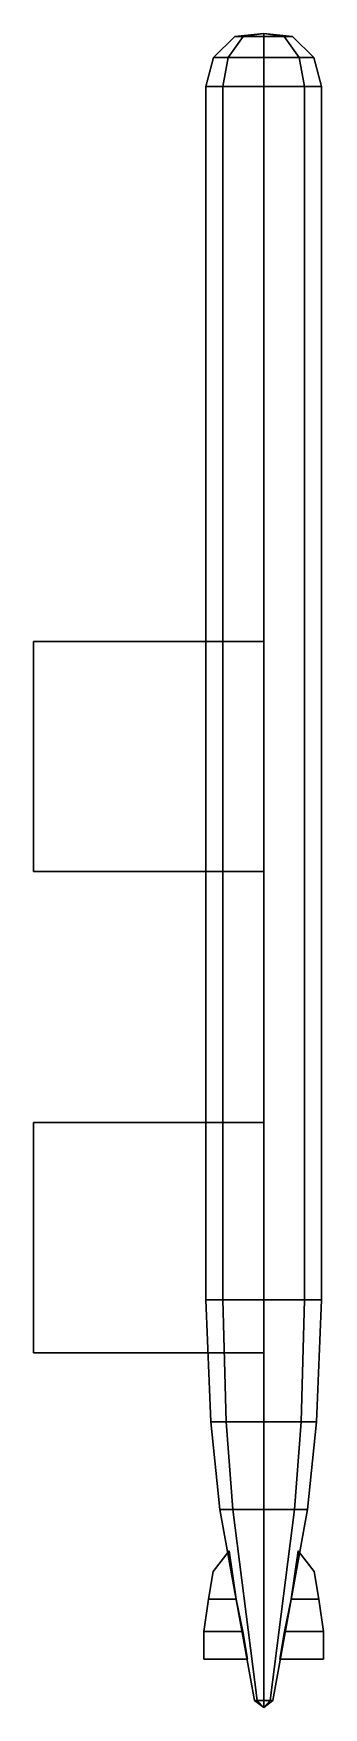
# Model space of a CAD drawing. Header units: millimetres. Extents: x -1 to 0.26, y -3.63 to 3.64.
import ezdxf

# ---------------------------------------------------------------- set-up
doc = ezdxf.new("R2010")
doc.units = ezdxf.units.MM

msp = doc.modelspace()

# ---------------------------------------------------------------- linework, layer by layer
for points in [[(0, 3.64), (-0.1255, 3.6274), (-0.0887, 3.6274, 0.0887), (0, 3.64)], [(0, 3.64), (-0.0887, 3.6274, -0.0887), (-0.1255, 3.6274), (0, 3.64)], [(0, 3.64), (-0.0887, 3.6274, 0.0887), (0, 3.6274, 0.1255), (0, 3.64)], [(0, 3.64), (0, 3.6274, -0.1255), (-0.0887, 3.6274, -0.0887), (0, 3.64)], [(0, 3.64), (0, 3.6274, 0.1255), (0.0887, 3.6274, 0.0887), (0, 3.64)], [(0, 3.64), (0.0887, 3.6274, 0.0887), (0.1255, 3.6274), (0, 3.64)], [(0, 3.64), (0.1255, 3.6274), (0.0887, 3.6274, -0.0887), (0, 3.64)], [(0, 3.64), (0.0887, 3.6274, -0.0887), (0, 3.6274, -0.1255), (0, 3.64)], [(-0.1255, 3.6274), (-0.2174, 3.5355), (-0.1537, 3.5355, 0.1537), (-0.0887, 3.6274, 0.0887)], [(-0.0887, 3.6274, -0.0887), (-0.1537, 3.5355, -0.1537), (-0.2174, 3.5355), (-0.1255, 3.6274)], [(-0.0887, 3.6274, 0.0887), (-0.1537, 3.5355, 0.1537), (0, 3.5355, 0.2174), (0, 3.6274, 0.1255)], [(0, 3.6274, -0.1255), (0, 3.5355, -0.2174), (-0.1537, 3.5355, -0.1537), (-0.0887, 3.6274, -0.0887)], [(0, 3.6274, 0.1255), (0, 3.5355, 0.2174), (0.1537, 3.5355, 0.1537), (0.0887, 3.6274, 0.0887)], [(0.0887, 3.6274, -0.0887), (0.1537, 3.5355, -0.1537), (0, 3.5355, -0.2174), (0, 3.6274, -0.1255)], [(0.0887, 3.6274, 0.0887), (0.1537, 3.5355, 0.1537), (0.2174, 3.5355), (0.1255, 3.6274)], [(0.1255, 3.6274), (0.2174, 3.5355), (0.1537, 3.5355, -0.1537), (0.0887, 3.6274, -0.0887)], [(-0.2174, 3.5355), (-0.251, 3.41), (-0.1775, 3.41, 0.1775), (-0.1537, 3.5355, 0.1537)], [(-0.1537, 3.5355, -0.1537), (-0.1775, 3.41, -0.1775), (-0.251, 3.41), (-0.2174, 3.5355)], [(-0.1537, 3.5355, 0.1537), (-0.1775, 3.41, 0.1775), (0, 3.41, 0.251), (0, 3.5355, 0.2174)], [(0, 3.5355, -0.2174), (0, 3.41, -0.251), (-0.1775, 3.41, -0.1775), (-0.1537, 3.5355, -0.1537)], [(0, 3.5355, 0.2174), (0, 3.41, 0.251), (0.1775, 3.41, 0.1775), (0.1537, 3.5355, 0.1537)], [(0.1537, 3.5355, -0.1537), (0.1775, 3.41, -0.1775), (0, 3.41, -0.251), (0, 3.5355, -0.2174)], [(0.1537, 3.5355, 0.1537), (0.1775, 3.41, 0.1775), (0.251, 3.41), (0.2174, 3.5355)], [(0.2174, 3.5355), (0.251, 3.41), (0.1775, 3.41, -0.1775), (0.1537, 3.5355, -0.1537)], [(-0.1775, 3.41, 0.1775), (-0.251, 3.41), (-0.251, -1.86), (-0.1775, -1.86, 0.1775)], [(-0.251, 3.41), (-0.1775, 3.41, -0.1775), (-0.1775, -1.86, -0.1775), (-0.251, -1.86)], [(0, 3.41, 0.251), (-0.1775, 3.41, 0.1775), (-0.1775, -1.86, 0.1775), (0, -1.86, 0.251)], [(-0.1775, 3.41, -0.1775), (0, 3.41, -0.251), (0, -1.86, -0.251), (-0.1775, -1.86, -0.1775)], [(0.1775, 3.41, 0.1775), (0, 3.41, 0.251), (0, -1.86, 0.251), (0.1775, -1.86, 0.1775)], [(0, 3.41, -0.251), (0.1775, 3.41, -0.1775), (0.1775, -1.86, -0.1775), (0, -1.86, -0.251)], [(0.251, 3.41), (0.1775, 3.41, 0.1775), (0.1775, -1.86, 0.1775), (0.251, -1.86)], [(0.1775, 3.41, -0.1775), (0.251, 3.41), (0.251, -1.86), (0.1775, -1.86, -0.1775)], [(-1, 1, 3.47), (0, 1, 3.47), (0, 0, 3.47), (-1, 0, 3.47)], [(-1, 0, 4.47), (0, 0, 4.47), (0, 1, 4.47), (-1, 1, 4.47)], [(0, 1, 4.47), (0, 1, 3.47), (-1, 1, 3.47), (-1, 1, 4.47)], [(-1, 1, 4.47), (-1, 1, 3.47), (-1, 0, 3.47), (-1, 0, 4.47)], [(0, 0, 4.47), (0, 0, 3.47), (0, 1, 3.47), (0, 1, 4.47)], [(-1, 0, 3.47), (0, 0, 3.47), (0, 0, 4.47), (-1, 0, 4.47)], [(-1, -1.09, 4.59), (0, -1.09, 4.59), (0, -2.09, 4.59), (-1, -2.09, 4.59)], [(-1, -2.09, 4.59), (0, -2.09, 4.59), (0, -1.09, 4.59), (-1, -1.09, 4.59)], [(-0.1775, -1.86, 0.1775), (-0.251, -1.86), (-0.23, -2.39), (-0.1626, -2.39, 0.1626)], [(-0.251, -1.86), (-0.1775, -1.86, -0.1775), (-0.1626, -2.39, -0.1626), (-0.23, -2.39)], [(0, -1.86, 0.251), (-0.1775, -1.86, 0.1775), (-0.1626, -2.39, 0.1626), (0, -2.39, 0.23)], [(-0.1775, -1.86, -0.1775), (0, -1.86, -0.251), (0, -2.39, -0.23), (-0.1626, -2.39, -0.1626)], [(0.1775, -1.86, 0.1775), (0, -1.86, 0.251), (0, -2.39, 0.23), (0.1626, -2.39, 0.1626)], [(0, -1.86, -0.251), (0.1775, -1.86, -0.1775), (0.1626, -2.39, -0.1626), (0, -2.39, -0.23)], [(0.251, -1.86), (0.1775, -1.86, 0.1775), (0.1626, -2.39, 0.1626), (0.23, -2.39)], [(0.1775, -1.86, -0.1775), (0.251, -1.86), (0.23, -2.39), (0.1626, -2.39, -0.1626)], [(-0.1626, -2.39, 0.1626), (-0.23, -2.39), (-0.19, -2.77), (-0.1344, -2.77, 0.1344)], [(-0.23, -2.39), (-0.1626, -2.39, -0.1626), (-0.1344, -2.77, -0.1344), (-0.19, -2.77)], [(0, -2.39, 0.23), (-0.1626, -2.39, 0.1626), (-0.1344, -2.77, 0.1344), (0, -2.77, 0.19)], [(-0.1626, -2.39, -0.1626), (0, -2.39, -0.23), (0, -2.77, -0.19), (-0.1344, -2.77, -0.1344)], [(0.1626, -2.39, 0.1626), (0, -2.39, 0.23), (0, -2.77, 0.19), (0.1344, -2.77, 0.1344)], [(0, -2.39, -0.23), (0.1626, -2.39, -0.1626), (0.1344, -2.77, -0.1344), (0, -2.77, -0.19)], [(0.23, -2.39), (0.1626, -2.39, 0.1626), (0.1344, -2.77, 0.1344), (0.19, -2.77)], [(0.1626, -2.39, -0.1626), (0.23, -2.39), (0.19, -2.77), (0.1344, -2.77, -0.1344)], [(-0.1344, -2.77, 0.1344), (-0.19, -2.77), (-0.04, -3.6), (-0.0283, -3.6, 0.0283)], [(-0.19, -2.77), (-0.1344, -2.77, -0.1344), (-0.0283, -3.6, -0.0283), (-0.04, -3.6)], [(0, -2.77, 0.19), (-0.1344, -2.77, 0.1344), (-0.0283, -3.6, 0.0283), (0, -3.6, 0.04)], [(-0.1344, -2.77, -0.1344), (0, -2.77, -0.19), (0, -3.6, -0.04), (-0.0283, -3.6, -0.0283)], [(0.1344, -2.77, 0.1344), (0, -2.77, 0.19), (0, -3.6, 0.04), (0.0283, -3.6, 0.0283)], [(0, -2.77, -0.19), (0.1344, -2.77, -0.1344), (0.0283, -3.6, -0.0283), (0, -3.6, -0.04)], [(0.19, -2.77), (0.1344, -2.77, 0.1344), (0.0283, -3.6, 0.0283), (0.04, -3.6)], [(0.1344, -2.77, -0.1344), (0.19, -2.77), (0.04, -3.6), (0.0283, -3.6, -0.0283)], [(-0.12, -3.16), (-0.24, -3.16), (-0.22, -3.04), (-0.15, -2.95)], [(-0.15, -2.95), (-0.22, -3.04), (-0.24, -3.16), (-0.12, -3.16)], [(0, -2.95, 0.15), (0, -3.04, 0.22), (0, -3.16, 0.24), (0, -3.16, 0.12)], [(0, -3.16, 0.12), (0, -3.16, 0.24), (0, -3.04, 0.22), (0, -2.95, 0.15)], [(0, -3.16, -0.12), (0, -3.16, -0.24), (0, -3.04, -0.22), (0, -2.95, -0.15)], [(0, -2.95, -0.15), (0, -3.04, -0.22), (0, -3.16, -0.24), (0, -3.16, -0.12)], [(0.12, -3.16), (0.24, -3.16), (0.22, -3.04), (0.15, -2.95)], [(0.15, -2.95), (0.22, -3.04), (0.24, -3.16), (0.12, -3.16)], [(-0.09, -3.3), (-0.26, -3.3), (-0.24, -3.16), (-0.12, -3.16)], [(-0.12, -3.16), (-0.24, -3.16), (-0.26, -3.3), (-0.09, -3.3)], [(0, -3.16, 0.12), (0, -3.16, 0.24), (0, -3.3, 0.26), (0, -3.3, 0.09)], [(0, -3.3, 0.09), (0, -3.3, 0.26), (0, -3.16, 0.24), (0, -3.16, 0.12)], [(0, -3.3, -0.09), (0, -3.3, -0.26), (0, -3.16, -0.24), (0, -3.16, -0.12)], [(0, -3.16, -0.12), (0, -3.16, -0.24), (0, -3.3, -0.26), (0, -3.3, -0.09)], [(0.09, -3.3), (0.26, -3.3), (0.24, -3.16), (0.12, -3.16)], [(0.12, -3.16), (0.24, -3.16), (0.26, -3.3), (0.09, -3.3)], [(-0.09, -3.3), (-0.26, -3.3), (-0.26, -3.42), (-0.07, -3.42)], [(-0.07, -3.42), (-0.26, -3.42), (-0.26, -3.3), (-0.09, -3.3)], [(0, -3.42, 0.07), (0, -3.42, 0.26), (0, -3.3, 0.26), (0, -3.3, 0.09)], [(0, -3.3, 0.09), (0, -3.3, 0.26), (0, -3.42, 0.26), (0, -3.42, 0.07)], [(0, -3.3, -0.09), (0, -3.3, -0.26), (0, -3.42, -0.26), (0, -3.42, -0.07)], [(0, -3.42, -0.07), (0, -3.42, -0.26), (0, -3.3, -0.26), (0, -3.3, -0.09)], [(0.09, -3.3), (0.26, -3.3), (0.26, -3.42), (0.07, -3.42)], [(0.07, -3.42), (0.26, -3.42), (0.26, -3.3), (0.09, -3.3)], [(-0.0283, -3.6, 0.0283), (-0.04, -3.6), (0, -3.63)], [(-0.04, -3.6), (-0.0283, -3.6, -0.0283), (0, -3.63)], [(0, -3.6, 0.04), (-0.0283, -3.6, 0.0283), (0, -3.63)], [(-0.0283, -3.6, -0.0283), (0, -3.6, -0.04), (0, -3.63)], [(0.04, -3.6), (0.0283, -3.6, 0.0283), (0, -3.63)], [(0.0283, -3.6, 0.0283), (0, -3.6, 0.04), (0, -3.63)], [(0, -3.6, -0.04), (0.0283, -3.6, -0.0283), (0, -3.63)], [(0.0283, -3.6, -0.0283), (0.04, -3.6), (0, -3.63)]]:
    msp.add_3dface(points)

doc.saveas('drawing.dxf')
